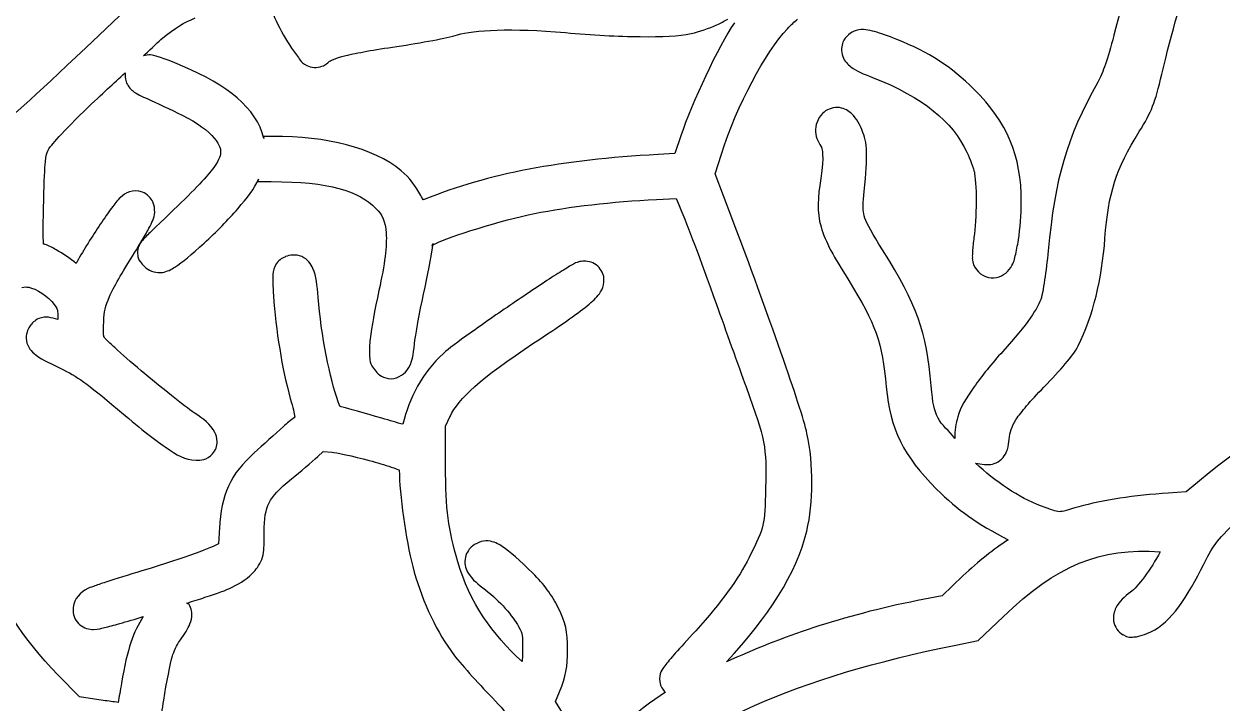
# Model space of a CAD drawing. Extents: x 3 to 173, y 187 to 306.
# Drawn here: x 7.46 to 15.92, y 261.36 to 266.16 of the extents above; entities that cross this region are included whole.
import ezdxf

# ---------------------------------------------------------------- set-up
doc = ezdxf.new("R2010")
doc.units = 0
doc.layers.add('Layer_1', color=7, linetype='CONTINUOUS')

msp = doc.modelspace()

# ---------------------------------------------------------------- linework, layer by layer
at = {"layer": 'Layer_1', "color": 7}
for points in [[(8.194618, 266.243366), (8.181391, 266.26267), (7.894757, 265.991471)], [(13.386511, 265.393922), (13.385975, 265.393922)], [(9.214377, 265.365243), (9.150988, 265.365243), (9.154295, 265.35037)], [(12.099428, 265.368607), (12.056985, 265.243481), (11.939024, 265.237413)], [(12.461062, 264.788674), (12.342551, 265.101766), (12.386648, 265.24067)], [(13.089421, 265.296358), (13.089421, 265.295793)], [(9.115676, 265.063767), (9.115676, 265.062638), (9.10851, 265.0461), (9.206074, 265.0461)], [(10.262226, 264.946871), (10.262791, 264.946871)], [(11.927964, 264.919295), (12.066868, 264.925899), (12.087264, 264.877391)], [(7.834127, 264.48167), (7.826409, 264.467897)], [(10.437478, 263.039633), (10.436377, 263.317997), (10.469451, 263.387452), (10.469451, 263.386323)], [(9.534068, 263.102966), (9.572103, 263.138244), (9.572105, 263.138368)], [(9.572105, 263.138368), (9.635495, 263.133401)], [(15.76392, 262.931141), (15.669113, 262.852316), (15.543987, 262.844047)], [(14.093198, 262.258044), (13.945472, 262.118036), (13.77184, 262.083862)], [(8.928283, 262.178593), (8.928283, 262.178028)], [(14.041893, 261.769167), (14.201193, 261.801137), (14.376482, 261.96981)], [(15.221494, 261.843581), (15.222059, 261.843581), (15.222059, 261.843016)], [(8.017092, 261.378227), (7.850076, 261.403035), (7.700145, 261.556273), (7.70071, 261.556273)], [(11.333753, 261.175976), (11.213589, 261.370554), (11.242802, 261.440009)]]:
    msp.add_lwpolyline(points, dxfattribs=at)
for points in [[(13.406362, 266.119894)], [(8.174239, 265.815684)]]:
    msp.add_lwpolyline(points, close=True, dxfattribs=at)
for points in [[(15.372543, 266.735039), (15.287057, 266.536931), (15.238645, 266.386977), (15.159775, 266.080193)], [(15.498786, 265.806271), (15.569788, 266.106779), (15.650009, 266.387288), (15.686752, 266.478203)], [(9.191238, 266.303428), (9.233086, 266.181429), (9.315153, 266.02352), (9.390227, 265.933012)], [(8.425039, 266.049324), (8.53401, 266.139985), (8.586283, 266.168447), (8.668675, 266.202562)], [(12.478114, 266.168972), (12.363735, 266.000629), (12.178143, 265.602103), (12.099428, 265.368607)], [(12.17166, 266.091756), (12.233644, 266.105416), (12.298513, 266.129184), (12.354664, 266.154593)], [(12.354664, 266.154593), (12.382745, 266.167293), (12.408337, 266.180303), (12.431282, 266.194832)], [(12.852425, 266.127025), (12.877317, 266.153978), (12.903389, 266.177969), (12.924081, 266.194824)], [(10.346585, 266.043815), (10.422972, 266.058208), (10.480505, 266.069497), (10.521871, 266.082951)], [(10.521871, 266.082951), (10.631977, 266.118725), (10.905267, 266.132342), (11.283651, 266.098925)], [(11.283651, 266.098925), (11.472085, 266.082302), (11.656748, 266.072452), (11.811717, 266.070815)], [(11.811717, 266.070815), (11.966685, 266.069122), (12.086708, 266.073073), (12.17166, 266.091756)], [(12.386648, 265.24067), (12.498287, 265.590061), (12.695955, 265.957661), (12.852425, 266.127025)], [(13.337458, 266.11439), (13.303775, 266.105331), (13.260022, 266.070417), (13.245403, 266.032258)], [(13.40636, 266.119894), (13.385526, 266.122151), (13.363685, 266.121305), (13.337458, 266.11439)], [(13.468649, 266.106121), (13.447025, 266.111935), (13.427196, 266.117523), (13.406362, 266.119894)], [(13.625195, 266.051), (13.561991, 266.076372), (13.511899, 266.094482), (13.468649, 266.106121)], [(15.159775, 266.080193), (15.115162, 265.906658), (15.084605, 265.821373), (15.045122, 265.749466)], [(7.894757, 265.991471), (7.526398, 265.643136), (7.333812, 265.464052), (7.186447, 265.359229)], [(8.302117, 265.934671), (8.3328, 265.962075), (8.400319, 266.028758), (8.425039, 266.049324)], [(9.732532, 265.936878), (9.811289, 265.956239), (9.928947, 265.977611), (10.091925, 266.001372)], [(10.091925, 266.001372), (10.179826, 266.014185), (10.270199, 266.029425), (10.346585, 266.043815)], [(13.245403, 266.032258), (13.235864, 266.007422), (13.230273, 265.966969), (13.243201, 265.931386)], [(14.172, 265.697669), (14.007755, 265.860915), (13.85833, 265.957438), (13.625195, 266.051)], [(8.352276, 265.941275), (8.338419, 265.943533), (8.318632, 265.93532), (8.302117, 265.934671)], [(8.578277, 265.862451), (8.47574, 265.905704), (8.413482, 265.931127), (8.352276, 265.941275)], [(9.390227, 265.933012), (9.411958, 265.906822), (9.411704, 265.880803), (9.480626, 265.858045)], [(9.617879, 265.897189), (9.614887, 265.894367), (9.653775, 265.917509), (9.732532, 265.936878)], [(13.243201, 265.931386), (13.256184, 265.895804), (13.280012, 265.873299), (13.301079, 265.857523)], [(7.883195, 265.543935), (8.029786, 265.685652), (8.083228, 265.730898), (8.174239, 265.815684)], [(8.174225, 265.815621), (8.172249, 265.799055), (8.170706, 265.776796), (8.179737, 265.751681)], [(9.154295, 265.35037), (9.099245, 265.56888), (8.896104, 265.728372), (8.578277, 265.862451)], [(9.480626, 265.858045), (9.515088, 265.846672), (9.562487, 265.857768), (9.582601, 265.869616)], [(9.582601, 265.869616), (9.602724, 265.881526), (9.61009, 265.890162), (9.617879, 265.897189)], [(13.301079, 265.857523), (13.343218, 265.825968), (13.388151, 265.808159), (13.458726, 265.780352)], [(8.179737, 265.751681), (8.189699, 265.723967), (8.208856, 265.702498), (8.225488, 265.688842)], [(13.458726, 265.780352), (13.814134, 265.640311), (14.015844, 265.47306), (14.120737, 265.253392)], [(15.045122, 265.749466), (14.822427, 265.343907), (14.744313, 265.077249), (14.695099, 264.556083)], [(15.338382, 265.398923), (15.426707, 265.541761), (15.449533, 265.597819), (15.498786, 265.806271)], [(8.225488, 265.688842), (8.258745, 265.661522), (8.287726, 265.650363), (8.333525, 265.629863)], [(14.505485, 264.901715), (14.505485, 265.230747), (14.408243, 265.462858), (14.172, 265.697669)], [(8.333525, 265.629863), (8.387918, 265.605507), (8.499661, 265.553), (8.576612, 265.51521)], [(13.221163, 265.568657), (13.183311, 265.574358), (13.138909, 265.560106), (13.112022, 265.537791)], [(13.305499, 265.526214), (13.285772, 265.544586), (13.259011, 265.562956), (13.221163, 265.568657)], [(7.629084, 265.268328), (7.63566, 265.283173), (7.702121, 265.368872), (7.883195, 265.543935)], [(8.576612, 265.51521), (8.683323, 265.462807), (8.759633, 265.40413), (8.802056, 265.353703)], [(13.112022, 265.537791), (13.077644, 265.509269), (13.052721, 265.461029), (13.051386, 265.414869)], [(13.385975, 265.393922), (13.365937, 265.44637), (13.344928, 265.489454), (13.305499, 265.526214)], [(13.051386, 265.414869), (13.049975, 265.368708), (13.066852, 265.32922), (13.089421, 265.296358)], [(13.412419, 265.230211), (13.412701, 265.298257), (13.40288, 265.351005), (13.386511, 265.393922)], [(15.096399, 264.645412), (15.119485, 264.963282), (15.173311, 265.131963), (15.338382, 265.398923)], [(8.802056, 265.353703), (8.844483, 265.303275), (8.852038, 265.269118), (8.846707, 265.240704)], [(10.124434, 265.121606), (9.920537, 265.2886), (9.599162, 265.365243), (9.214377, 265.365243)], [(7.609795, 265.186195), (7.614815, 265.234678), (7.618558, 265.244536), (7.629084, 265.268328)], [(8.846707, 265.240704), (8.840667, 265.208553), (8.825371, 265.173047), (8.757959, 265.094081)], [(11.939024, 265.237413), (11.253746, 265.200233), (10.744171, 265.102917), (10.285377, 264.919363)], [(13.089421, 265.295793), (13.099666, 265.28092), (13.112391, 265.229477), (13.088321, 265.068139)], [(13.390372, 264.92098), (13.404426, 265.07183), (13.412137, 265.162167), (13.412419, 265.230211)], [(14.120737, 265.253392), (14.141819, 265.209219), (14.169311, 265.132201), (14.173654, 265.113382)], [(7.597667, 264.9161), (7.601365, 265.056139), (7.604771, 265.137715), (7.609795, 265.186195)], [(8.757959, 265.094081), (8.690562, 265.015115), (8.575147, 264.900335), (8.388646, 264.724768)], [(8.969603, 264.854305), (9.037184, 264.932509), (9.087228, 264.99512), (9.115676, 265.063767)], [(10.262791, 264.946871), (10.227725, 265.012657), (10.180955, 265.075307), (10.124434, 265.121606)], [(13.088321, 265.068139), (13.068283, 264.933606), (13.059534, 264.83401), (13.089986, 264.725834)], [(14.173654, 265.113382), (14.179045, 265.089929), (14.186529, 264.997868), (14.186332, 264.905573)], [(8.295493, 264.971701), (8.224895, 264.998709), (8.173308, 264.96298), (8.141154, 264.934219)], [(8.368255, 264.901696), (8.356653, 264.927773), (8.330793, 264.958196), (8.295493, 264.971701)], [(9.206074, 265.0461), (9.613259, 265.045897), (9.826086, 264.979611), (9.945257, 264.856481)], [(7.597103, 264.604665), (7.593321, 264.654686), (7.593395, 264.75424), (7.597667, 264.9161)], [(8.141154, 264.934219), (8.114258, 264.910145), (8.100136, 264.889266), (8.076661, 264.857598)], [(8.382034, 264.83059), (8.382034, 264.852547), (8.379776, 264.875618), (8.368255, 264.901696)], [(10.279315, 264.917105), (10.273473, 264.927293), (10.268294, 264.935506), (10.262226, 264.946871)], [(10.285377, 264.919363), (10.283119, 264.918516), (10.281657, 264.917952), (10.279315, 264.917105)], [(11.064759, 264.820077), (11.310036, 264.869327), (11.612781, 264.904289), (11.927964, 264.919295)], [(13.400845, 264.787585), (13.385407, 264.831479), (13.384332, 264.856086), (13.390372, 264.92098)], [(14.186332, 264.905573), (14.186148, 264.813278), (14.180267, 264.712494), (14.170897, 264.651463)], [(14.484539, 264.633824), (14.497041, 264.716998), (14.505485, 264.813831), (14.505485, 264.901715)], [(8.076661, 264.857598), (8.05318, 264.82593), (8.02618, 264.786868), (7.997839, 264.744599)], [(8.373767, 264.784839), (8.377069, 264.794293), (8.382034, 264.800841), (8.382034, 264.83059)], [(8.730928, 264.611218), (8.81855, 264.69041), (8.902025, 264.776104), (8.969603, 264.854305)], [(9.945257, 264.856481), (9.990328, 264.809914), (10.011136, 264.767654), (10.017463, 264.680645)], [(10.368023, 264.608961), (10.45931, 264.654915), (10.84066, 264.775077), (11.064759, 264.820077)], [(12.087264, 264.877391), (12.15723, 264.709412), (12.225522, 264.528126), (12.351297, 264.17735)], [(7.997839, 264.744599), (7.941146, 264.660065), (7.879514, 264.562295), (7.834127, 264.48167)], [(8.388646, 264.724768), (8.361327, 264.699057), (8.336198, 264.6741), (8.316987, 264.653662)], [(8.332978, 264.699952), (8.344887, 264.721965), (8.354822, 264.741444), (8.362741, 264.758931)], [(8.362741, 264.758931), (8.366692, 264.76768), (8.370465, 264.775384), (8.373767, 264.784839)], [(12.806121, 263.840585), (12.709274, 264.118599), (12.585449, 264.459902), (12.461062, 264.788674)], [(13.089986, 264.725834), (13.120389, 264.617661), (13.181395, 264.515378), (13.28622, 264.346598)], [(13.524317, 264.563241), (13.453065, 264.677049), (13.416268, 264.743693), (13.400845, 264.787585)], [(8.279508, 264.609), (8.298219, 264.640284), (8.318855, 264.673858), (8.332978, 264.699952)], [(8.316987, 264.653662), (8.307391, 264.643445), (8.299774, 264.634894), (8.292182, 264.625552)], [(10.017463, 264.680645), (10.023788, 264.593636), (10.007981, 264.463975), (9.966754, 264.277155)], [(14.170897, 264.651463), (14.165619, 264.616614), (14.162173, 264.582282), (14.160424, 264.552796)], [(14.462489, 264.521376), (14.471125, 264.554413), (14.478302, 264.592239), (14.484539, 264.633824)], [(14.907883, 263.885837), (15.01182, 264.094049), (15.075453, 264.356784), (15.096399, 264.645412)], [(7.60868, 264.601843), (7.605293, 264.603254), (7.60032, 264.603254), (7.597103, 264.604665)], [(7.686951, 264.563257), (7.660084, 264.5783), (7.633724, 264.591451), (7.60868, 264.601843)], [(7.826409, 264.467897), (7.783189, 264.502808), (7.734827, 264.536435), (7.686951, 264.563257)], [(8.062329, 264.232521), (8.092056, 264.300277), (8.146736, 264.395056), (8.242576, 264.546714)], [(8.242576, 264.546714), (8.256829, 264.569263), (8.266678, 264.587529), (8.279508, 264.609)], [(8.262408, 264.565467), (8.262385, 264.565346), (8.260743, 264.546812), (8.260743, 264.546728)], [(8.260743, 264.546728), (8.260743, 264.490179), (8.276827, 264.484873), (8.286648, 264.471211)], [(8.265174, 264.578139), (8.264045, 264.57464), (8.262408, 264.56558), (8.262408, 264.565467)], [(8.271236, 264.593577), (8.269543, 264.589767), (8.267262, 264.585138), (8.265174, 264.578139)], [(8.279505, 264.609014), (8.277247, 264.605345), (8.274792, 264.601225), (8.271236, 264.593577)], [(8.292182, 264.625552), (8.288372, 264.620868), (8.284246, 264.616324), (8.279505, 264.609014)], [(8.525326, 264.441445), (8.578624, 264.475563), (8.638511, 264.527692), (8.730928, 264.611218)], [(10.281496, 264.250696), (10.30993, 264.381789), (10.337182, 264.51651), (10.344886, 264.574812)], [(10.345423, 264.601256), (10.336335, 264.588245), (10.335624, 264.592676), (10.368023, 264.608961)], [(10.344886, 264.574812), (10.349769, 264.611805), (10.354524, 264.614292), (10.345423, 264.601256)], [(13.868276, 263.602474), (13.833681, 263.9911), (13.769887, 264.171017), (13.524317, 264.563241)], [(14.160424, 264.552796), (14.159577, 264.538064), (14.159041, 264.524856), (14.159323, 264.511456)], [(14.695099, 264.556083), (14.688467, 264.485895), (14.679354, 264.411803), (14.670295, 264.350482)], [(8.286648, 264.471211), (8.296469, 264.457551), (8.307335, 264.446036), (8.320825, 264.434829)], [(9.242995, 264.466752), (9.223832, 264.439235), (9.219672, 264.412977), (9.21764, 264.392335)], [(9.306938, 264.515257), (9.292403, 264.509669), (9.262152, 264.49426), (9.242995, 264.466752)], [(9.421038, 264.515822), (9.378176, 264.534476), (9.334505, 264.525869), (9.306938, 264.515257)], [(9.499862, 264.432038), (9.487303, 264.461039), (9.463901, 264.497164), (9.421038, 264.515822)], [(11.340369, 264.462295), (11.329308, 264.456453), (11.317791, 264.449595), (11.30399, 264.441354)], [(11.385569, 264.479934), (11.352518, 264.472963), (11.351449, 264.468137), (11.340369, 264.462295)], [(11.478175, 264.470564), (11.445031, 264.485804), (11.411796, 264.485466), (11.385569, 264.479934)], [(11.548731, 264.394497), (11.537498, 264.42373), (11.511316, 264.455322), (11.478175, 264.470564)], [(14.159323, 264.511456), (14.159605, 264.49805), (14.155908, 264.49074), (14.168693, 264.457435)], [(14.419495, 264.423811), (14.453813, 264.465146), (14.453847, 264.488344), (14.462489, 264.521376)], [(8.320825, 264.434829), (8.348991, 264.41149), (8.399224, 264.397988), (8.436028, 264.403963)], [(8.436028, 264.403963), (8.47283, 264.409946), (8.498676, 264.424396), (8.525326, 264.441445)], [(9.21764, 264.392335), (9.213548, 264.351057), (9.216793, 264.312291), (9.221498, 264.238547)], [(9.536794, 264.226434), (9.529795, 264.316259), (9.524997, 264.374036), (9.499862, 264.432038)], [(11.200911, 264.376864), (11.119866, 264.324557), (11.016674, 264.255661), (10.911524, 264.183937)], [(11.30399, 264.441354), (11.276361, 264.424873), (11.241436, 264.403015), (11.200911, 264.376864)], [(11.524476, 264.253386), (11.547111, 264.284382), (11.569039, 264.341592), (11.548731, 264.394497)], [(14.168693, 264.457435), (14.186868, 264.410141), (14.239003, 264.3684), (14.292165, 264.365383)], [(14.292165, 264.365383), (14.345327, 264.362363), (14.390624, 264.389033), (14.419495, 264.423811)], [(7.443317, 264.297545), (7.463863, 264.302456), (7.469197, 264.302004), (7.491826, 264.298674)], [(7.491826, 264.298674), (7.541167, 264.29128), (7.631907, 264.234706), (7.670969, 264.177959)], [(13.28622, 264.346598), (13.476136, 264.040844), (13.522539, 263.909566), (13.551354, 263.594741)], [(14.670295, 264.350482), (14.661235, 264.289158), (14.650037, 264.235022), (14.647697, 264.22756)], [(8.02154, 264.057233), (8.025237, 264.125703), (8.032603, 264.164763), (8.062329, 264.232521)], [(9.221498, 264.238547), (9.23654, 264.001847), (9.28313, 263.71483), (9.340009, 263.513698)], [(9.679008, 263.489461), (9.620727, 263.645146), (9.556936, 263.967523), (9.536794, 264.226434)], [(9.966754, 264.277155), (9.934484, 264.130964), (9.913888, 264.019074), (9.904464, 263.9343)], [(10.217556, 263.899572), (10.224019, 263.957445), (10.254014, 264.124001), (10.281496, 264.250696)], [(11.437385, 264.168496), (11.47458, 264.198674), (11.501842, 264.222387), (11.524476, 264.253386)], [(14.647697, 264.22756), (14.624273, 264.1523), (14.549213, 264.03864), (14.374292, 263.845566)], [(7.670969, 264.177959), (7.690979, 264.148871), (7.693135, 264.144409), (7.695223, 264.136066)], [(7.695223, 264.136066), (7.696917, 264.129744), (7.697763, 264.100969), (7.698531, 264.070472)], [(10.911524, 264.183937), (10.806376, 264.112216), (10.699309, 264.037777), (10.611663, 263.975027)], [(11.061454, 263.905016), (11.246764, 264.027769), (11.362986, 264.108154), (11.437385, 264.168496)], [(12.351297, 264.17735), (12.412562, 264.006487), (12.506725, 263.744246), (12.560757, 263.594163)], [(7.562381, 264.077076), (7.535316, 264.065957), (7.512702, 264.042227), (7.502299, 264.025813)], [(7.631283, 264.086446), (7.613305, 264.088139), (7.589452, 264.088139), (7.562381, 264.077076)], [(7.698531, 264.070472), (7.676489, 264.076794), (7.654247, 264.084414), (7.631283, 264.086446)], [(8.020439, 263.962976), (8.018746, 263.977821), (8.018718, 264.008098), (8.02154, 264.057233)], [(7.502299, 264.025813), (7.491857, 264.009331), (7.473222, 263.983593), (7.474187, 263.937619)], [(8.040285, 263.928799), (8.026174, 263.942995), (8.01506, 263.9622), (8.027054, 263.940935)], [(8.027054, 263.940935), (8.022144, 263.949627), (8.022076, 263.94816), (8.020439, 263.962976)], [(10.611663, 263.975027), (10.524018, 263.912275), (10.459982, 263.865551), (10.422046, 263.831159)], [(7.474187, 263.937619), (7.475033, 263.891645), (7.504102, 263.852371), (7.527103, 263.832336)], [(8.099814, 263.872575), (8.074979, 263.895266), (8.054399, 263.914595), (8.040285, 263.928799)], [(8.286676, 263.708864), (8.216047, 263.768703), (8.149463, 263.827197), (8.099814, 263.872575)], [(9.904464, 263.9343), (9.899751, 263.891913), (9.89753, 263.856186), (9.899506, 263.822955)], [(10.162986, 263.709953), (10.206247, 263.769759), (10.208858, 263.821899), (10.217556, 263.899572)], [(10.469451, 263.386323), (10.530865, 263.51257), (10.677988, 263.651008), (11.061454, 263.905016)], [(14.816381, 263.757956), (14.857326, 263.80673), (14.886835, 263.843673), (14.907883, 263.885837)], [(7.527103, 263.832336), (7.573103, 263.792266), (7.621524, 263.772149), (7.713412, 263.727053)], [(9.899506, 263.822955), (9.901481, 263.78972), (9.901481, 263.7565), (9.936437, 263.714364)], [(10.422046, 263.831159), (10.273399, 263.696395), (10.177362, 263.513137), (10.135966, 263.330104)], [(12.990779, 263.265667), (12.970741, 263.359597), (12.902971, 263.562568), (12.806121, 263.840585)], [(14.374292, 263.845566), (14.29587, 263.759006), (14.225504, 263.671238), (14.170344, 263.59256)], [(7.713412, 263.727053), (7.841364, 263.664261), (7.895491, 263.625306), (8.11966, 263.436564)], [(8.662054, 263.411207), (8.59011, 263.460124), (8.427937, 263.589184), (8.286676, 263.708864)], [(9.936437, 263.714364), (9.955939, 263.690855), (9.980478, 263.662715), (10.032348, 263.653731)], [(10.032348, 263.653731), (10.084217, 263.644757), (10.141356, 263.680063), (10.162986, 263.709953)], [(14.66535, 263.593141), (14.724097, 263.653144), (14.775437, 263.70918), (14.816381, 263.757956)], [(12.560757, 263.594163), (12.6979, 263.213228), (12.705664, 263.177479), (12.69856, 262.879788)], [(13.551354, 263.594741), (13.578701, 263.295888), (13.672357, 263.106141), (13.906889, 262.8721)], [(13.917331, 263.373719), (13.887667, 263.437078), (13.880149, 263.469025), (13.868276, 263.602474)], [(14.170344, 263.59256), (14.115183, 263.513882), (14.074896, 263.451124), (14.055691, 263.381997)], [(14.469669, 263.365489), (14.504359, 263.419699), (14.565508, 263.491177), (14.66535, 263.593141)], [(9.340009, 263.513698), (9.359764, 263.443837), (9.367187, 263.408365), (9.372532, 263.380856)], [(9.691686, 263.455834), (9.694508, 263.453577), (9.691234, 263.456681), (9.679008, 263.489461)], [(9.700505, 263.453577), (9.693337, 263.45527), (9.694178, 263.45527), (9.691686, 263.455834)], [(9.987689, 263.372548), (9.865907, 263.408207), (9.743634, 263.443036), (9.700505, 263.453577)], [(16.736266, 263.518736), (16.44096, 263.414607), (16.134466, 263.238659), (15.76392, 262.931141)], [(8.11966, 263.436564), (8.268306, 263.311402), (8.374707, 263.226512), (8.457003, 263.169774)], [(8.807024, 263.271199), (8.774116, 263.335128), (8.728385, 263.366105), (8.662054, 263.411207)], [(9.368674, 263.378034), (9.345334, 263.360113), (9.317823, 263.337538), (9.289299, 263.31189)], [(9.372532, 263.380856), (9.371121, 263.379728), (9.369992, 263.379163), (9.368674, 263.378034)], [(10.135966, 263.330104), (10.095089, 263.341534), (10.04402, 263.356041), (9.987689, 263.372548)], [(14.036395, 263.230404), (13.998848, 263.279079), (13.938591, 263.328315), (13.917331, 263.373719)], [(14.055691, 263.381997), (14.043047, 263.33648), (14.035379, 263.284661), (14.035295, 263.23427)], [(14.418406, 263.223278), (14.423934, 263.276824), (14.434972, 263.311283), (14.469669, 263.365489)], [(9.289299, 263.31189), (9.236083, 263.264039), (9.144448, 263.181768), (9.085899, 263.129436)], [(8.791038, 263.121268), (8.812092, 263.144044), (8.823968, 263.179499), (8.823562, 263.207259)], [(8.823562, 263.207259), (8.82328, 263.235001), (8.815264, 263.255217), (8.807024, 263.271199)], [(12.989114, 262.574993), (13.038415, 262.779322), (13.037896, 263.045243), (12.990779, 263.265667)], [(14.035295, 263.23427), (14.035295, 263.233141), (14.036395, 263.231448), (14.036395, 263.230404)], [(14.406829, 263.152722), (14.414505, 263.178997), (14.415979, 263.199709), (14.418406, 263.223278)], [(8.457003, 263.169774), (8.539299, 263.113036), (8.594513, 263.076618), (8.674182, 263.076618)], [(8.674182, 263.076618), (8.706962, 263.076618), (8.748962, 263.075771), (8.791038, 263.121268)], [(9.085899, 263.129436), (8.918287, 262.979624), (8.849157, 262.828189), (8.839507, 262.594207)], [(9.635495, 263.133401), (9.657876, 263.131708), (9.784949, 263.105179), (9.897321, 263.07442)], [(14.341235, 263.065078), (14.378426, 263.08695), (14.399161, 263.12645), (14.406829, 263.152722)], [(9.348859, 262.944216), (9.41055, 262.993825), (9.490306, 263.062329), (9.534068, 263.102966)], [(9.897321, 263.07442), (9.953509, 263.059038), (10.009019, 263.042653), (10.053867, 263.028118)], [(10.053867, 263.028118), (10.083199, 263.018607), (10.094496, 263.01333), (10.110092, 263.007177)], [(10.524018, 262.357231), (10.455196, 262.594458), (10.438931, 262.717115), (10.437478, 263.039633)], [(14.648262, 262.751986), (14.485671, 262.811298), (14.321643, 262.92682), (14.180831, 263.055708)], [(14.180831, 263.055708), (14.202703, 263.051418), (14.222865, 263.047326), (14.244221, 263.045774)], [(14.244221, 263.045774), (14.269847, 263.043798), (14.304044, 263.043234), (14.341235, 263.065078)], [(9.190662, 262.774443), (9.215413, 262.823654), (9.26043, 262.873105), (9.348859, 262.944216)], [(10.110092, 263.007177), (10.110128, 263.005484), (10.110092, 263.006949), (10.110092, 263.00492)], [(10.110092, 263.00492), (10.110137, 262.839772), (10.157344, 262.511745), (10.205452, 262.325272)], [(12.69856, 262.879788), (12.692044, 262.606715), (12.694863, 262.618408), (12.581703, 262.388653)], [(13.906889, 262.8721), (14.057246, 262.72204), (14.189659, 262.628802), (14.413455, 262.513257)], [(9.155385, 262.56388), (9.155385, 262.667029), (9.165911, 262.725232), (9.190662, 262.774443)], [(15.543987, 262.844047), (15.306508, 262.828102), (15.076393, 262.793665), (14.912295, 262.747584)], [(14.912295, 262.747584), (14.745676, 262.700791), (14.794063, 262.698807), (14.648262, 262.751986)], [(15.774376, 262.302195), (15.873699, 262.495026), (15.868486, 262.488518), (16.034551, 262.653872)], [(8.839507, 262.594207), (8.836685, 262.52786), (8.833708, 262.499285), (8.831789, 262.485066)], [(9.147666, 262.407884), (9.156471, 262.452216), (9.155385, 262.492861), (9.155385, 262.56388)], [(12.421915, 261.650606), (12.716829, 261.965563), (12.917362, 262.276924), (12.989114, 262.574993)], [(14.413455, 262.513257), (14.313808, 262.450071), (14.201143, 262.360459), (14.093198, 262.258044)], [(8.831789, 262.485066), (8.789577, 262.459638), (8.619868, 262.391944), (8.291048, 262.293796)], [(10.618825, 262.462511), (10.600989, 262.444675), (10.579896, 262.415227), (10.574728, 262.37597)], [(10.73844, 262.505508), (10.696513, 262.509572), (10.644874, 262.488546), (10.618825, 262.462511)], [(10.838211, 262.465819), (10.809275, 262.484728), (10.780369, 262.501458), (10.73844, 262.505508)], [(11.053185, 262.277303), (10.958133, 262.37045), (10.89608, 262.428015), (10.838211, 262.465819)], [(14.376482, 261.96981), (14.75657, 262.335652), (15.062694, 262.457332), (15.486628, 262.429525)], [(15.486628, 262.429525), (15.422104, 262.302652), (15.325694, 262.179462), (15.277166, 262.143442)], [(7.70071, 261.556273), (7.441548, 261.823165), (7.289359, 262.065088), (7.170439, 262.401286)], [(9.090891, 262.297092), (9.112199, 262.322379), (9.138852, 262.363553), (9.147666, 262.407884)], [(10.977668, 261.652776), (10.769603, 261.842782), (10.60632, 262.073535), (10.524018, 262.357231)], [(10.574728, 262.37597), (10.569563, 262.336716), (10.583277, 262.300208), (10.598432, 262.276202)], [(12.581703, 262.388653), (12.508693, 262.240416), (12.387405, 262.071709), (12.205225, 261.871064)], [(8.291048, 262.293796), (8.196351, 262.265528), (8.106322, 262.237354), (8.036938, 262.214421)], [(8.928283, 262.178028), (8.989477, 262.208898), (9.0449, 262.242457), (9.090891, 262.297092)], [(10.205452, 262.325272), (10.260584, 262.111545), (10.359398, 261.890348), (10.473893, 261.729958)], [(10.598432, 262.276202), (10.628757, 262.228188), (10.665245, 262.201323), (10.7197, 262.159342)], [(11.232882, 262.034216), (11.188697, 262.12341), (11.132261, 262.199779), (11.053185, 262.277303)], [(15.392936, 261.850749), (15.544131, 261.911221), (15.652287, 262.065159), (15.774376, 262.302195)], [(7.949844, 262.184655), (7.926702, 262.176216), (7.922694, 262.179434), (7.888108, 262.157082)], [(8.036938, 262.214421), (8.002244, 262.202962), (7.972975, 262.193113), (7.949844, 262.184655)], [(8.737013, 262.106936), (8.825221, 262.136536), (8.884324, 262.156413), (8.928283, 262.178593)], [(7.888108, 262.157082), (7.841186, 262.126796), (7.802634, 262.079648), (7.805425, 262.011009)], [(8.609129, 262.066147), (8.651796, 262.079891), (8.699875, 262.094473), (8.737013, 262.106936)], [(10.7197, 262.159342), (10.81933, 262.082516), (10.913906, 261.973623), (10.952864, 261.89972)], [(15.277166, 262.143442), (15.23315, 262.110766), (15.198457, 262.080159), (15.17409, 262.032097)], [(7.805425, 262.011009), (7.806836, 261.976691), (7.823911, 261.937459), (7.853383, 261.912894)], [(8.624564, 262.056777), (8.621262, 262.062111), (8.613334, 262.061349), (8.609129, 262.066147)], [(8.643857, 261.969686), (8.646679, 261.995143), (8.641317, 262.029593), (8.624564, 262.056777)], [(11.299576, 261.737112), (11.299794, 261.867042), (11.286086, 261.926862), (11.232882, 262.034216)], [(13.77184, 262.083862), (13.239222, 261.978017), (12.803668, 261.825329), (12.421915, 261.650606)], [(15.17409, 262.032097), (15.161898, 262.00808), (15.151035, 261.976129), (15.157554, 261.93729)], [(8.028118, 261.893057), (8.057334, 261.900169), (8.09358, 261.909962), (8.135606, 261.921722)], [(8.135606, 261.921722), (8.182446, 261.934846), (8.244614, 261.953811), (8.301521, 261.970781)], [(8.301521, 261.970781), (8.230525, 261.864005), (8.188946, 261.743996), (8.14773, 261.500593)], [(8.625114, 261.906296), (8.633581, 261.924612), (8.641147, 261.944224), (8.643857, 261.969686)], [(15.157554, 261.93729), (15.164073, 261.898445), (15.192634, 261.861409), (15.221494, 261.843581)], [(7.853383, 261.912894), (7.88285, 261.888341), (7.918554, 261.879821), (7.949294, 261.879821)], [(7.949294, 261.879821), (7.991579, 261.879821), (7.9989, 261.885945), (8.028118, 261.893057)], [(8.551251, 261.788336), (8.585146, 261.83521), (8.608204, 261.869661), (8.625114, 261.906296)], [(10.952864, 261.89972), (10.984678, 261.839373), (10.980947, 261.85266), (10.980976, 261.728843)], [(12.205225, 261.871064), (12.080897, 261.734141), (12.02182, 261.671149), (11.986392, 261.622465)], [(15.222059, 261.843016), (15.26264, 261.818011), (15.277795, 261.825518), (15.291511, 261.825942)], [(15.326789, 261.830344), (15.348551, 261.834719), (15.370059, 261.841492), (15.392936, 261.850749)], [(8.507154, 261.692425), (8.514746, 261.718785), (8.544328, 261.778763), (8.551251, 261.788336)], [(11.784115, 260.779185), (12.123163, 261.181772), (12.9193, 261.54543), (14.041893, 261.769167)], [(15.291511, 261.825942), (15.305227, 261.826506), (15.315895, 261.8282), (15.326789, 261.830344)], [(8.445971, 261.379334), (8.465529, 261.504002), (8.492594, 261.641944), (8.507154, 261.692425)], [(10.473893, 261.729958), (10.524337, 261.659292), (10.638928, 261.530531), (10.746745, 261.41852)], [(10.980976, 261.728843), (10.980984, 261.688872), (10.979, 261.672963), (10.977668, 261.652776)], [(11.242802, 261.440009), (11.287542, 261.548294), (11.299359, 261.613886), (11.299576, 261.737112)], [(11.986392, 261.622465), (11.968669, 261.598109), (11.941765, 261.571671), (11.951115, 261.508916)], [(8.14773, 261.500593), (8.138755, 261.447606), (8.130478, 261.403159), (8.123479, 261.36389)], [(11.951115, 261.508916), (11.955799, 261.477536), (11.97516, 261.451396), (11.987493, 261.439461)], [(6.83422, 261.422336), (7.087833, 261.249534), (7.307382, 261.15983), (7.591038, 261.114206)], [(10.746745, 261.41852), (10.861805, 261.298993), (10.961785, 261.176757), (10.997548, 261.118659)], [(11.991354, 261.436159), (11.792142, 261.308163), (11.583308, 261.126358), (11.462187, 260.972036)], [(11.987493, 261.439461), (11.989751, 261.437203), (11.989469, 261.437768), (11.991354, 261.436159)], [(8.123479, 261.36389), (8.091283, 261.368096), (8.058426, 261.372216), (8.017092, 261.378227)], [(8.422267, 261.20956), (8.427601, 261.256392), (8.436178, 261.316999), (8.445971, 261.379334)]]:
    msp.add_open_spline(points, degree=3, dxfattribs=at)

doc.saveas('drawing.dxf')
